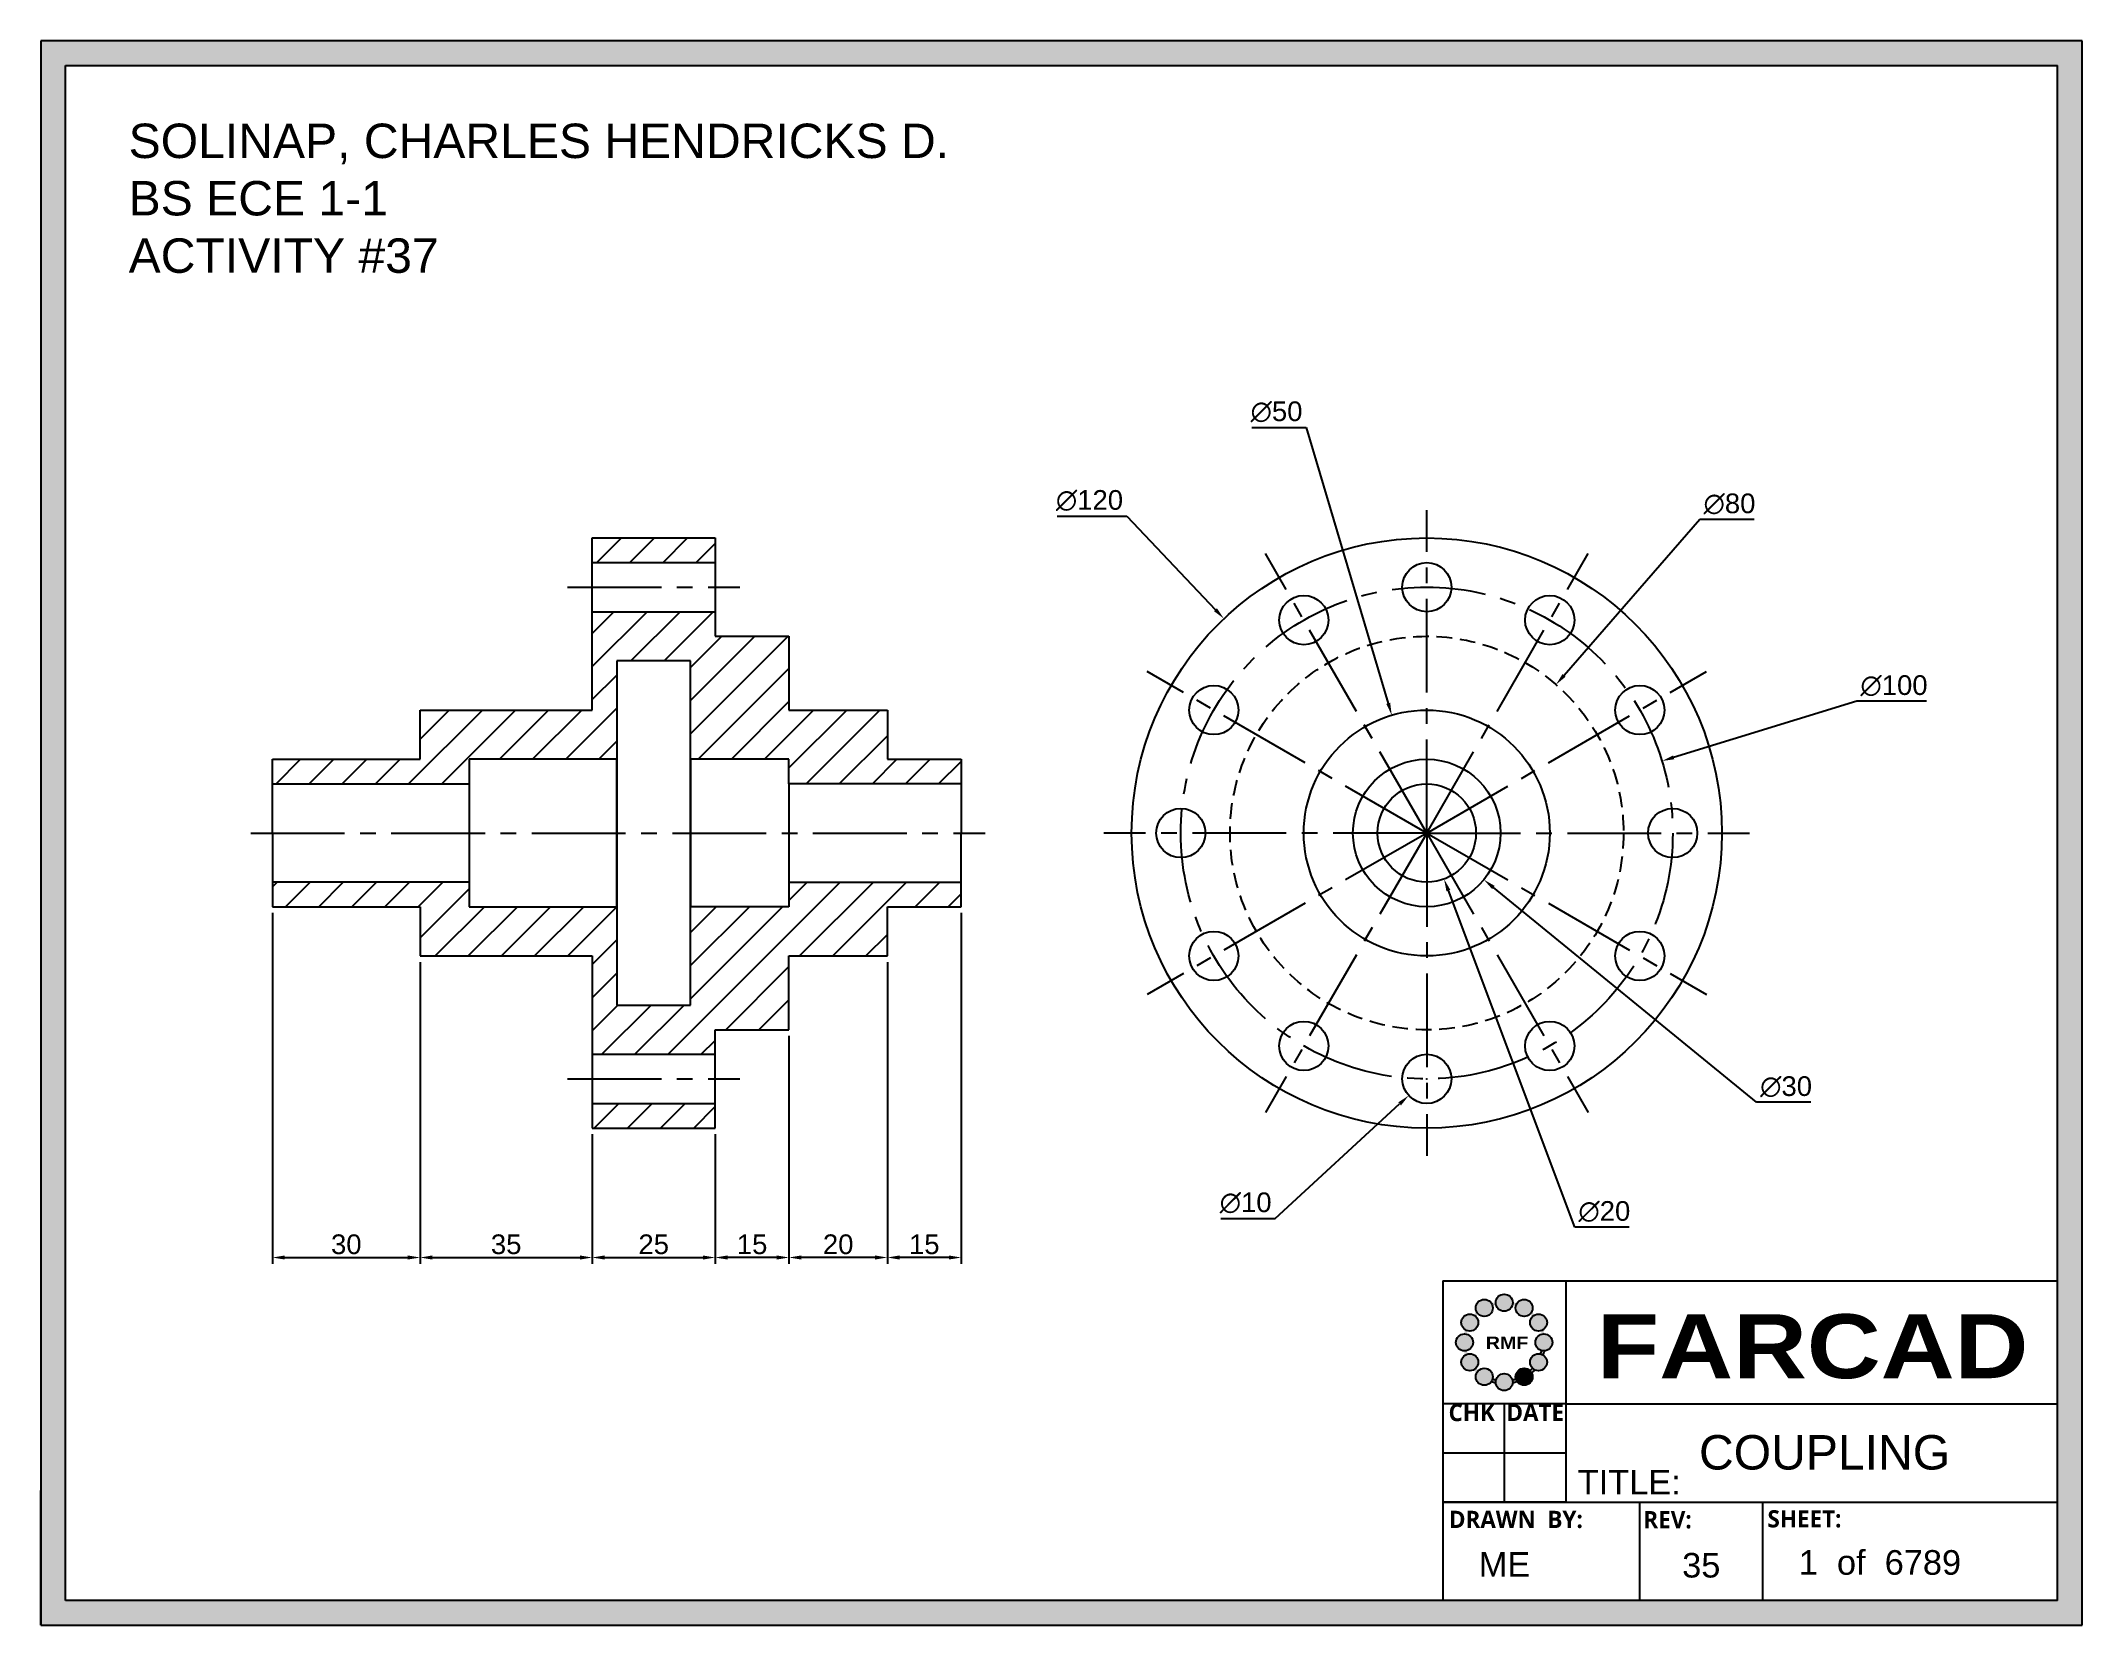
# Model space of a CAD drawing. Header units: millimetres. Extents: x 2 to 418, y 2 to 325.
import ezdxf

# ---------------------------------------------------------------- set-up
doc = ezdxf.new("R2010")
doc.units = ezdxf.units.MM
doc.linetypes.add('CENTER2', pattern=[28.575, 19.05, -3.175, 3.175, -3.175])
doc.linetypes.add('HIDDEN2', pattern=[4.7625, 3.175, -1.5875])
doc.styles.get("Standard").update_dxf_attribs({"font": 'arial.ttf'})
doc.dimstyles.new('ISO-25', dxfattribs={"dimtxt": 4, "dimasz": 2.5, "dimexe": 1.25, "dimexo": 1.25, "dimtad": 1, "dimdec": 0, "dimtxsty": 'Standard', "dimcen": 2.5, "dimclrd": 4, "dimclre": 4, "dimadec": 0, "dimazin": 0, "dimtfac": 1, "dimtdec": 0, "dimtmove": 0, "dimatfit": 3, "dimfxl": 1, "dimarcsym": 0})
doc.dimstyles.get("Standard").update_dxf_attribs({"dimtxt": 4, "dimasz": 2.5, "dimexe": 0.18, "dimexo": 0.0625, "dimgap": 1, "dimtad": 1, "dimtih": 1, "dimtoh": 1, "dimdec": 0, "dimzin": 0, "dimdsep": 46, "dimtxsty": 'Standard', "dimcen": 0.09, "dimclrd": 4, "dimclre": 4, "dimadec": 0, "dimazin": 0, "dimtfac": 1, "dimtdec": 0, "dimtofl": 0, "dimtmove": 0, "dimatfit": 3, "dimfxl": 1, "dimtolj": 1, "dimtzin": 0, "dimarcsym": 0})
pattern_1 = [(45, (-260.7016, -36.416), (-3.367596, 3.367596), [])]

# ---------------------------------------------------------------- blocks, each defined once
blk = doc.blocks.new('*U2')
blk.add_circle((0, 0), 5)
blk = doc.blocks.new('*U3')
at = {"color": 0, "linetype": 'ByBlock', "lineweight": -2, "transparency": 16777216}
blk.add_blockref('*U2', (200, 250), dxfattribs=at)
for p, rotation in [((175, 243.3), 29.99999999999999), ((225, 243.3), 330.0000000000001), ((156.7, 225), 59.99999999999999), ((243.3, 225), 300.0000000000001), ((150, 200), 90), ((250, 200), 270), ((156.7, 175), 120), ((243.3, 175), 240), ((175, 156.7), 150), ((225, 156.7), 210), ((200, 150), 180)]:
    blk.add_blockref('*U2', p, dxfattribs=dict(at, rotation=rotation))
blk = doc.blocks.new('*U4')
at = {"color": 4, "linetype": 'CENTER2'}
blk.add_line((0, -32.82), (0, 32.82), dxfattribs=at)
blk = doc.blocks.new('*U5')
at = {"color": 0, "linetype": 'ByBlock', "lineweight": -2, "transparency": 16777216}
blk.add_blockref('*U4', (200, 232.82), dxfattribs=at)
for p, rotation in [((183.59, 228.42), 29.99999999999998), ((216.41, 228.42), 329.9999999999999), ((171.58, 216.41), 59.99999999999999), ((228.42, 216.41), 299.9999999999999), ((167.18, 200), 90), ((171.58, 183.59), 120), ((183.59, 171.58), 150), ((200, 167.18), 180), ((216.41, 171.58), 210), ((228.42, 183.59), 240), ((232.82, 200), 269.9999999999999)]:
    blk.add_blockref('*U4', p, dxfattribs=dict(at, rotation=rotation))
blk = doc.blocks.new('*D6')
at = {"color": 4, "lineweight": -2, "transparency": 16777216}
for p, q in [((284.17, 113.58), (284.35, 113.58)), ((284.26, 113.49), (284.26, 113.67)), ((253.47, 85.2), (278.74, 108.5)), ((242.4, 85.2), (253.47, 85.2))]:
    blk.add_line(p, q, dxfattribs=at)
at = {"color": 4, "transparency": 16777216}
blk.add_solid([(278.46, 108.81), (279.02, 108.19), (280.58, 110.19)], dxfattribs=at)
at = {"layer": 'Defpoints', "color": 0, "transparency": 16777216}
for p in [(287.93, 116.97), (280.58, 110.19)]:
    blk.add_point(p, dxfattribs=at)
at = {"color": 0, "transparency": 16777216, "insert": (247.44, 88.36), "char_height": 4, "attachment_point": 5}
blk.add_mtext('\\A1;∅10', dxfattribs=at)
blk = doc.blocks.new('*D7')
at = {"color": 4, "lineweight": -2, "transparency": 16777216}
for p, q in [((284.17, 163.58), (284.35, 163.58)), ((284.26, 163.49), (284.26, 163.67)), ((314.33, 83.45), (288.65, 151.88)), ((325.4, 83.45), (314.33, 83.45))]:
    blk.add_line(p, q, dxfattribs=at)
at = {"color": 4, "transparency": 16777216}
blk.add_solid([(289.04, 152.03), (288.26, 151.73), (287.77, 154.22)], dxfattribs=at)
at = {"layer": 'Defpoints', "color": 0, "transparency": 16777216}
for p in [(280.74, 172.95), (287.77, 154.22)]:
    blk.add_point(p, dxfattribs=at)
at = {"color": 0, "transparency": 16777216, "insert": (320.36, 86.6), "char_height": 4, "attachment_point": 5}
blk.add_mtext('\\A1;∅20', dxfattribs=at)
blk = doc.blocks.new('*D8')
at = {"color": 4, "lineweight": -2, "transparency": 16777216}
for p, q in [((284.17, 163.58), (284.35, 163.58)), ((284.26, 163.49), (284.26, 163.67)), ((351.28, 108.83), (297.81, 152.51)), ((362.35, 108.83), (351.28, 108.83))]:
    blk.add_line(p, q, dxfattribs=at)
at = {"color": 4, "transparency": 16777216}
blk.add_solid([(298.07, 152.83), (297.54, 152.19), (295.87, 154.09)], dxfattribs=at)
at = {"layer": 'Defpoints', "color": 0, "transparency": 16777216}
for p in [(272.64, 173.07), (295.87, 154.09)]:
    blk.add_point(p, dxfattribs=at)
at = {"color": 0, "transparency": 16777216, "insert": (357.31, 111.98), "char_height": 4, "attachment_point": 5}
blk.add_mtext('\\A1;∅30', dxfattribs=at)
blk = doc.blocks.new('*D9')
at = {"color": 4, "lineweight": -2, "transparency": 16777216}
for p, q in [((371.67, 190.37), (334.45, 178.96)), ((385.84, 190.37), (371.67, 190.37)), ((284.17, 163.58), (284.35, 163.58)), ((284.26, 163.49), (284.26, 163.67))]:
    blk.add_line(p, q, dxfattribs=at)
at = {"color": 4, "transparency": 16777216}
blk.add_solid([(334.33, 179.36), (334.57, 178.57), (332.06, 178.23)], dxfattribs=at)
at = {"layer": 'Defpoints', "color": 0, "transparency": 16777216}
for p in [(332.06, 178.23), (236.45, 148.94)]:
    blk.add_point(p, dxfattribs=at)
at = {"color": 0, "transparency": 16777216, "insert": (379.25, 193.52), "char_height": 4, "attachment_point": 5}
blk.add_mtext('\\A1;∅100', dxfattribs=at)
blk = doc.blocks.new('*D10')
at = {"color": 4, "lineweight": -2, "transparency": 16777216}
for p, q in [((339.77, 227.33), (312.17, 195.63)), ((350.83, 227.33), (339.77, 227.33)), ((284.17, 163.58), (284.35, 163.58)), ((284.26, 163.49), (284.26, 163.67))]:
    blk.add_line(p, q, dxfattribs=at)
at = {"color": 4, "transparency": 16777216}
blk.add_solid([(311.85, 195.91), (312.48, 195.36), (310.52, 193.75)], dxfattribs=at)
at = {"layer": 'Defpoints', "color": 0, "transparency": 16777216}
for p in [(310.52, 193.75), (257.99, 133.42)]:
    blk.add_point(p, dxfattribs=at)
at = {"color": 0, "transparency": 16777216, "insert": (345.8, 230.48), "char_height": 4, "attachment_point": 5}
blk.add_mtext('\\A1;∅80', dxfattribs=at)
blk = doc.blocks.new('*D11')
at = {"color": 4, "lineweight": -2, "transparency": 16777216}
for p, q in [((248.69, 246.06), (259.76, 246.06)), ((259.76, 246.06), (276.43, 189.95)), ((284.17, 163.58), (284.35, 163.58)), ((284.26, 163.49), (284.26, 163.67))]:
    blk.add_line(p, q, dxfattribs=at)
at = {"color": 4, "transparency": 16777216}
blk.add_solid([(276.82, 190.06), (276.03, 189.83), (277.14, 187.55)], dxfattribs=at)
at = {"layer": 'Defpoints', "color": 0, "transparency": 16777216}
for p in [(277.14, 187.55), (291.37, 139.62)]:
    blk.add_point(p, dxfattribs=at)
at = {"color": 0, "transparency": 16777216, "insert": (253.72, 249.21), "char_height": 4, "attachment_point": 5}
blk.add_mtext('\\A1;∅50', dxfattribs=at)
blk = doc.blocks.new('*D12')
at = {"color": 4, "lineweight": -2, "transparency": 16777216}
for p, q in [((209.1, 228.02), (223.28, 228.02)), ((223.28, 228.02), (241.3, 208.98)), ((284.17, 163.58), (284.35, 163.58)), ((284.26, 163.49), (284.26, 163.67))]:
    blk.add_line(p, q, dxfattribs=at)
at = {"color": 4, "transparency": 16777216}
blk.add_solid([(241.6, 209.27), (241, 208.7), (243.02, 207.17)], dxfattribs=at)
at = {"layer": 'Defpoints', "color": 0, "transparency": 16777216}
for p in [(243.02, 207.17), (325.49, 120)]:
    blk.add_point(p, dxfattribs=at)
at = {"color": 0, "transparency": 16777216, "insert": (215.69, 231.18), "char_height": 4, "attachment_point": 5}
blk.add_mtext('\\A1;∅120', dxfattribs=at)
blk = doc.blocks.new('*D13')
at = {"color": 4, "lineweight": -2, "transparency": 16777216}
for p, q in [((114.6, 102.33), (114.6, 76.01)), ((139.6, 102.33), (139.6, 76.01)), ((117.1, 77.26), (137.1, 77.26))]:
    blk.add_line(p, q, dxfattribs=at)
at = {"color": 4, "transparency": 16777216}
for points in [[(117.1, 77.68), (117.1, 76.85), (114.6, 77.26)], [(137.1, 77.68), (137.1, 76.85), (139.6, 77.26)]]:
    blk.add_solid(points, dxfattribs=at)
at = {"layer": 'Defpoints', "color": 0, "transparency": 16777216}
for p in [(114.6, 103.58), (139.6, 103.58), (139.6, 77.26)]:
    blk.add_point(p, dxfattribs=at)
at = {"color": 0, "transparency": 16777216, "insert": (127.1, 79.93), "char_height": 4, "attachment_point": 5}
blk.add_mtext('25', dxfattribs=at)
blk = doc.blocks.new('*D14')
at = {"color": 4, "lineweight": -2, "transparency": 16777216}
for p, q in [((154.6, 122.33), (154.6, 76.01)), ((139.6, 102.33), (139.6, 76.01)), ((152.1, 77.26), (142.1, 77.26))]:
    blk.add_line(p, q, dxfattribs=at)
at = {"color": 4, "transparency": 16777216}
for points in [[(142.1, 77.68), (142.1, 76.85), (139.6, 77.26)], [(152.1, 77.68), (152.1, 76.85), (154.6, 77.26)]]:
    blk.add_solid(points, dxfattribs=at)
at = {"layer": 'Defpoints', "color": 0, "transparency": 16777216}
for p in [(154.6, 123.58), (139.6, 103.58), (139.6, 77.26)]:
    blk.add_point(p, dxfattribs=at)
at = {"color": 0, "transparency": 16777216, "insert": (147.1, 79.93), "char_height": 4, "attachment_point": 5}
blk.add_mtext('15', dxfattribs=at)
blk = doc.blocks.new('*D15')
at = {"color": 4, "lineweight": -2, "transparency": 16777216}
for p, q in [((174.6, 137.33), (174.6, 76.01)), ((154.6, 122.33), (154.6, 76.01)), ((172.1, 77.26), (157.1, 77.26))]:
    blk.add_line(p, q, dxfattribs=at)
at = {"color": 4, "transparency": 16777216}
for points in [[(157.1, 77.68), (157.1, 76.85), (154.6, 77.26)], [(172.1, 77.68), (172.1, 76.85), (174.6, 77.26)]]:
    blk.add_solid(points, dxfattribs=at)
at = {"layer": 'Defpoints', "color": 0, "transparency": 16777216}
for p in [(174.6, 138.58), (154.6, 123.58), (154.6, 77.26)]:
    blk.add_point(p, dxfattribs=at)
at = {"color": 0, "transparency": 16777216, "insert": (164.6, 79.93), "char_height": 4, "attachment_point": 5}
blk.add_mtext('20', dxfattribs=at)
blk = doc.blocks.new('*D16')
at = {"color": 4, "lineweight": -2, "transparency": 16777216}
for p, q in [((189.6, 147.33), (189.6, 76.01)), ((174.6, 137.33), (174.6, 76.01)), ((187.1, 77.26), (177.1, 77.26))]:
    blk.add_line(p, q, dxfattribs=at)
at = {"color": 4, "transparency": 16777216}
for points in [[(177.1, 77.68), (177.1, 76.85), (174.6, 77.26)], [(187.1, 77.68), (187.1, 76.85), (189.6, 77.26)]]:
    blk.add_solid(points, dxfattribs=at)
at = {"layer": 'Defpoints', "color": 0, "transparency": 16777216}
for p in [(189.6, 148.58), (174.6, 138.58), (174.6, 77.26)]:
    blk.add_point(p, dxfattribs=at)
at = {"color": 0, "transparency": 16777216, "insert": (182.1, 79.93), "char_height": 4, "attachment_point": 5}
blk.add_mtext('15', dxfattribs=at)
blk = doc.blocks.new('*D17')
at = {"color": 4, "lineweight": -2, "transparency": 16777216}
for p, q in [((79.6, 137.33), (79.6, 76.01)), ((114.6, 102.33), (114.6, 76.01)), ((82.1, 77.26), (112.1, 77.26))]:
    blk.add_line(p, q, dxfattribs=at)
at = {"color": 4, "transparency": 16777216}
for points in [[(82.1, 77.68), (82.1, 76.85), (79.6, 77.26)], [(112.1, 77.68), (112.1, 76.85), (114.6, 77.26)]]:
    blk.add_solid(points, dxfattribs=at)
at = {"layer": 'Defpoints', "color": 0, "transparency": 16777216}
for p in [(79.6, 138.58), (114.6, 103.58), (114.6, 77.26)]:
    blk.add_point(p, dxfattribs=at)
at = {"color": 0, "transparency": 16777216, "insert": (97.1, 79.93), "char_height": 4, "attachment_point": 5}
blk.add_mtext('35', dxfattribs=at)
blk = doc.blocks.new('*D18')
at = {"color": 4, "lineweight": -2, "transparency": 16777216}
for p, q in [((49.6, 147.33), (49.6, 76.01)), ((79.6, 137.33), (79.6, 76.01)), ((52.1, 77.26), (77.1, 77.26))]:
    blk.add_line(p, q, dxfattribs=at)
at = {"color": 4, "transparency": 16777216}
for points in [[(52.1, 77.68), (52.1, 76.85), (49.6, 77.26)], [(77.1, 77.68), (77.1, 76.85), (79.6, 77.26)]]:
    blk.add_solid(points, dxfattribs=at)
at = {"layer": 'Defpoints', "color": 0, "transparency": 16777216}
for p in [(49.6, 148.58), (79.6, 138.58), (79.6, 77.26)]:
    blk.add_point(p, dxfattribs=at)
at = {"color": 0, "transparency": 16777216, "insert": (64.6, 79.93), "char_height": 4, "attachment_point": 5}
blk.add_mtext('30', dxfattribs=at)
blk = doc.blocks.new('*U23')
blk.add_circle((0, 0), 1.73)
blk = doc.blocks.new('*U24')
at = {"color": 0, "linetype": 'ByBlock', "lineweight": -2, "transparency": 16777216}
blk.add_blockref('*U23', (345.97, 77.27), dxfattribs=at)
for p, rotation in [((338.98, 73.23), 59.99999999999999), ((341.93, 76.19), 29.99999999999998), ((350.01, 76.19), 330.0000000000001), ((352.96, 73.23), 299.9999999999999), ((337.9, 69.19), 90), ((354.04, 69.19), 270), ((338.98, 65.16), 120), ((352.96, 65.16), 240), ((341.93, 62.2), 150), ((345.97, 61.12), 180), ((350.01, 62.2), 210)]:
    blk.add_blockref('*U23', p, dxfattribs=dict(at, rotation=rotation))

msp = doc.modelspace()

# ---------------------------------------------------------------- hatches: boundary and pattern name
h = msp.add_hatch(color=7)
h.dxf.hatch_style = 1
h.paths.add_polyline_path([(2.5, 2.5), (417.5, 2.5), (417.5, 324.67), (2.5, 324.67)])
h.paths.add_polyline_path([(7.5, 319.67), (412.5, 319.67), (412.5, 7.5), (7.5, 7.5)], flags=16)
h.paths.add_polyline_path([(49.6, 178.58), (79.6, 178.58), (79.6, 188.58), (114.6, 188.58), (114.6, 223.58), (139.6, 223.58), (139.6, 203.58), (154.6, 203.58), (154.6, 188.58), (174.6, 188.58), (174.6, 178.58), (189.6, 178.58), (189.6, 163.58), (189.6, 148.58), (174.6, 148.58), (174.6, 138.58), (154.6, 138.58), (154.6, 123.58), (139.6, 123.58), (139.6, 103.58), (114.6, 103.58), (114.6, 138.58), (79.6, 138.58), (79.6, 148.58), (49.6, 148.58), (49.6, 163.58)], flags=0)
h.paths.add_polyline_path([(49.6, 173.58), (89.6, 173.58), (89.6, 178.58), (119.6, 178.58), (119.6, 198.58), (134.6, 198.58), (134.6, 178.58), (154.6, 178.58), (154.6, 173.58), (154.6, 153.58), (154.6, 148.58), (134.6, 148.58), (134.6, 128.58), (119.6, 128.58), (119.6, 148.58), (89.6, 148.58), (89.6, 153.58), (49.6, 153.58), (49.6, 163.58)], flags=0)
h.paths.add_polyline_path([(344.26, 163.58, -1), (224.26, 163.58, -1)], flags=0)
h.paths.add_polyline_path([(234.51, 168.58, -0.081056), (238.67, 184.13, -0.281398), (235.95, 188.58, -0.594146), (243.67, 192.78, -0.081056), (255.06, 204.17, -0.144396), (254.26, 206.89, -0.787389), (263.7, 209.17, -0.081056), (279.26, 213.33, -0.012506), (279.26, 213.58, -1), (289.26, 213.58, -0.012506), (289.25, 213.33, -0.081056), (304.81, 209.17, -0.787389), (314.26, 206.89, -0.144396), (313.45, 204.17, -0.081056), (324.84, 192.78, -0.594146), (332.56, 188.58, -0.281398), (329.84, 184.13, -0.081056), (334.01, 168.58, -0.428941), (339.26, 163.58, -0.428941), (334.01, 158.59, -0.081056), (329.84, 143.03, -0.281398), (332.56, 138.58, -0.594146), (324.84, 134.38, -0.081056), (313.45, 123, -0.144396), (314.26, 120.28, -0.787389), (304.81, 118, -0.081056), (289.25, 113.83, -0.012506), (289.26, 113.58, -1), (279.26, 113.58, -0.012506), (279.26, 113.83, -0.081056), (263.7, 118, -0.787389), (254.26, 120.28, -0.144396), (255.06, 123, -0.081056), (243.67, 134.38, -0.594146), (235.95, 138.58, -0.281398), (238.67, 143.03, -0.081056), (234.51, 158.59, -0.428941), (229.26, 163.58, -0.428941)], flags=0)
h.paths.add_polyline_path([(324.26, 163.58, -1), (244.26, 163.58, -1)], flags=0)
h.paths.add_polyline_path([(309.26, 163.58, -1), (259.26, 163.58, -1)], flags=0)
h.paths.add_polyline_path([(299.26, 163.58, -1), (269.26, 163.58, -1)], flags=0)
h.paths.add_polyline_path([(294.26, 163.58, -1), (274.26, 163.58, -1)], flags=0)
h = msp.add_hatch()
h.set_pattern_fill('ANSI31', color=256, scale=1.5)
h.set_pattern_definition(pattern_1)
h.paths.add_polyline_path([(114.6, 223.58), (114.6, 218.58), (139.6, 218.58), (139.6, 223.58)])
h.paths.add_polyline_path([(174.6, 138.58), (174.6, 148.58), (189.6, 148.58), (189.6, 153.58), (154.6, 153.58), (154.6, 148.58), (134.6, 148.58), (134.6, 128.58), (119.6, 128.58), (119.6, 148.58), (89.6, 148.58), (89.6, 153.58), (49.6, 153.58), (49.6, 148.58), (79.6, 148.58), (79.6, 138.58), (114.6, 138.58), (114.6, 118.58), (139.6, 118.58), (139.6, 123.58), (154.6, 123.58), (154.6, 138.58)])
h.paths.add_polyline_path([(139.6, 103.58), (139.6, 108.58), (114.6, 108.58), (114.6, 103.58)])
h = msp.add_hatch()
h.set_pattern_fill('ANSI31', color=256, scale=1.5)
h.set_pattern_definition(pattern_1)
h.paths.add_polyline_path([(134.6, 178.58), (154.6, 178.58), (154.6, 173.58), (189.6, 173.58), (189.6, 178.58), (174.6, 178.58), (174.6, 188.58), (154.6, 188.58), (154.6, 203.58), (139.6, 203.58), (139.6, 208.58), (114.6, 208.58), (114.6, 188.58), (79.6, 188.58), (79.6, 178.58), (49.6, 178.58), (49.6, 173.58), (89.6, 173.58), (89.6, 178.58), (119.6, 178.58), (119.6, 198.58), (134.6, 198.58)])
h = msp.add_hatch(color=256)
h.dxf.hatch_style = 1
h.paths.add_polyline_path([(294.23, 66.99, 1), (297.69, 66.99, 1)])
h.paths.add_polyline_path([(291.28, 64.04, 1), (294.74, 64.04, 1)])
h.paths.add_polyline_path([(293.66, 60, 1), (290.2, 60, 1)])
h.paths.add_polyline_path([(294.74, 55.96, 1), (291.28, 55.96, 1)])
h.paths.add_polyline_path([(294.23, 53.01, 1), (297.69, 53.01, 1)], flags=16)
h.paths.add_polyline_path([(298.27, 51.93, 1), (301.73, 51.93, 1)], flags=0)
h.paths.add_polyline_path([(302.31, 53.01, 1), (305.77, 53.01, 1)], flags=17)
h.paths.add_polyline_path([(308.72, 55.96, 1), (305.26, 55.96, 1)], flags=16)
h.paths.add_polyline_path([(309.8, 60, 1), (306.34, 60, 1)])
h.paths.add_polyline_path([(308.72, 64.04, 1), (305.26, 64.04, 1)])
h.paths.add_polyline_path([(305.77, 66.99, 1), (302.31, 66.99, 1)])
h.paths.add_polyline_path([(298.27, 68.07, 1), (301.73, 68.07, 1)])
h.paths.add_polyline_path([(298.27, 68.07, -0.015636), (298.27, 68.18, 0.026912), (297.4, 67.95, -0.084399), (297.64, 67.42, -0.023112), (298.33, 67.6, -0.068672)])
h.paths.add_polyline_path([(294.41, 66.22, 0.026912), (293.78, 65.59, -0.084399), (294.25, 65.24, -0.023112), (294.76, 65.75, -0.084399)])
h.paths.add_polyline_path([(292.05, 62.6, 0.026912), (291.82, 61.73, -0.084399), (292.4, 61.67, -0.023112), (292.58, 62.36, -0.084399)])
h.paths.add_polyline_path([(292.4, 58.33, -0.084399), (291.82, 58.27, 0.026912), (292.05, 57.4, -0.084399), (292.58, 57.64, -0.023112)])
h.paths.add_polyline_path([(294.76, 54.25, -0.023112), (294.25, 54.76, -0.084399), (293.78, 54.41, 0.026912), (294.41, 53.78, -0.084399)])
h.paths.add_polyline_path([(301.73, 51.93, -0.969209), (298.27, 51.82, -0.026912), (297.4, 52.05, -0.742778), (294.23, 53.01, -1), (297.69, 53.01, -0.062416), (297.64, 52.58, 0.023112), (298.33, 52.4, -0.871481)])
h.paths.add_polyline_path([(302.36, 52.58, -0.023112), (301.67, 52.4, -0.068672), (301.73, 51.93, -0.015636), (301.73, 51.82, 0.026912), (302.6, 52.05, -0.084399)])
h.paths.add_polyline_path([(306.22, 54.41, -0.026912), (305.59, 53.78, -0.115778), (305.77, 53.01, -1), (302.31, 53.01, -0.663683), (305.24, 54.25, 0.023112), (305.75, 54.76, -0.195676), (305.26, 55.96, -1), (308.72, 55.96, -0.556688)])
h.paths.add_polyline_path([(294.23, 53.01, 0.742778), (297.4, 52.05, 0.147593), (297.69, 53.01, 1)], flags=17)
h.paths.add_polyline_path([(305.26, 55.96, 0.195676), (305.75, 54.76, 0.672694), (308.72, 55.96, 1)], flags=17)
h.paths.add_polyline_path([(307.42, 62.36, -0.023112), (307.6, 61.67, -0.084399), (308.18, 61.73, 0.026912), (307.95, 62.6, -0.084399)])
h.paths.add_polyline_path([(305.59, 66.22, -0.084399), (305.24, 65.75, -0.023112), (305.75, 65.24, -0.084399), (306.22, 65.59, 0.026912)])
h.paths.add_polyline_path([(301.73, 68.18, -0.015636), (301.73, 68.07, -0.068672), (301.67, 67.6, -0.023112), (302.36, 67.42, -0.084399), (302.6, 67.95, 0.026912)])
h.paths.add_polyline_path([(308.18, 58.27, -0.084399), (307.6, 58.33, -0.023112), (307.42, 57.64, -0.084399), (307.95, 57.4, 0.026912)])
h = msp.add_hatch(color=256)
h.dxf.hatch_style = 1
h.paths.add_polyline_path([(302.31, 53.01, 1), (305.77, 53.01, 1)])

# ---------------------------------------------------------------- linework, layer by layer
at = {"color": 18}
for p, q in [((2.5, 324.67), (2.5, 2.5)), ((417.5, 324.67), (2.5, 324.67)), ((7.5, 319.67), (412.5, 319.67)), ((7.5, 7.5), (7.5, 319.67))]:
    msp.add_line(p, q, dxfattribs=at)
at = {"color": 7}
for p, q in [((417.5, 2.5), (417.5, 324.67)), ((412.5, 7.5), (412.5, 319.67)), ((412.5, 7.5), (7.5, 7.5)), ((2.5, 2.5), (417.5, 2.5))]:
    msp.add_line(p, q, dxfattribs=at)
for p, q in [((114.6, 188.58), (114.6, 223.58)), ((114.6, 223.58), (139.6, 223.58)), ((139.6, 223.58), (139.6, 203.58)), ((114.6, 218.58), (139.6, 218.58)), ((114.6, 208.58), (139.6, 208.58)), ((139.6, 203.58), (154.6, 203.58)), ((154.6, 203.58), (154.6, 188.58)), ((134.6, 198.58), (119.6, 198.58)), ((119.6, 198.58), (119.6, 128.58)), ((134.6, 178.58), (134.6, 198.58)), ((134.6, 128.58), (134.6, 198.58)), ((79.6, 178.58), (79.6, 188.58)), ((79.6, 188.58), (114.6, 188.58)), ((154.6, 188.58), (174.6, 188.58)), ((174.6, 188.58), (174.6, 178.58)), ((49.6, 163.58), (49.6, 178.58)), ((49.6, 178.58), (79.6, 178.58)), ((89.6, 178.58), (89.6, 148.58)), ((119.6, 178.58), (89.6, 178.58)), ((119.6, 148.58), (119.6, 178.58)), ((154.6, 178.58), (134.6, 178.58)), ((134.6, 178.58), (134.6, 148.58)), ((154.6, 173.58), (154.6, 178.58)), ((174.6, 178.58), (189.6, 178.58)), ((189.6, 178.58), (189.6, 163.58)), ((49.6, 163.58), (49.6, 173.58)), ((49.6, 173.58), (89.6, 173.58)), ((89.6, 173.58), (89.6, 153.58)), ((189.6, 173.58), (154.6, 173.58)), ((154.6, 173.58), (154.6, 153.58)), ((49.6, 163.58), (49.6, 153.58)), ((49.6, 163.58), (49.6, 148.58)), ((189.6, 148.58), (189.6, 163.58)), ((89.6, 153.58), (49.6, 153.58)), ((154.6, 153.58), (189.6, 153.58)), ((154.6, 153.58), (154.6, 148.58)), ((49.6, 148.58), (79.6, 148.58)), ((79.6, 148.58), (79.6, 138.58)), ((89.6, 148.58), (119.6, 148.58)), ((154.6, 148.58), (134.6, 148.58)), ((174.6, 138.58), (174.6, 148.58)), ((174.6, 148.58), (189.6, 148.58)), ((79.6, 138.58), (114.6, 138.58)), ((114.6, 138.58), (114.6, 103.58)), ((154.6, 123.58), (154.6, 138.58)), ((154.6, 138.58), (174.6, 138.58)), ((119.6, 128.58), (134.6, 128.58)), ((139.6, 103.58), (139.6, 123.58)), ((139.6, 123.58), (154.6, 123.58)), ((114.6, 118.58), (139.6, 118.58)), ((114.6, 108.58), (139.6, 108.58)), ((114.6, 103.58), (139.6, 103.58)), ((287.5, 72.5), (412.5, 72.5)), ((287.5, 72.5), (287.5, 7.5)), ((287.5, 72.5), (337.5, 72.5)), ((287.5, 72.5), (312.5, 72.5)), ((312.5, 72.5), (312.5, 47.5)), ((312.5, 47.5), (287.5, 47.5)), ((300, 47.5), (300, 27.5)), ((312.5, 47.5), (412.5, 47.5)), ((312.5, 47.5), (312.5, 27.5)), ((312.5, 37.5), (287.5, 37.5)), ((2.5, 2.5), (2.5, 29.88)), ((312.5, 27.5), (287.5, 27.5)), ((287.5, 27.5), (412.5, 27.5)), ((287.5, 27.5), (327.5, 27.5)), ((327.5, 27.5), (327.5, 7.5)), ((327.5, 27.5), (352.5, 27.5)), ((352.5, 27.5), (352.5, 7.5))]:
    msp.add_line(p, q)
at = {"color": 4, "linetype": 'CENTER2'}
for p, q in [((109.6, 213.58), (144.6, 213.58)), ((45.18, 163.58), (194.45, 163.58)), ((109.6, 113.58), (144.6, 113.58))]:
    msp.add_line(p, q, dxfattribs=at)
at = {"linetype": 'ByBlock'}
for radius in [60, 25, 15, 10]:
    msp.add_circle((284.26, 163.58), radius, dxfattribs=at)
at = {"linetype": 'CENTER2'}
msp.add_circle((284.26, 163.58), 50, dxfattribs=at)
at = {"linetype": 'HIDDEN2'}
msp.add_circle((284.26, 163.58), 40, dxfattribs=at)
for radius, start, end in [(7.78, 342.352, 347.648), (7.78, 342.352, 347.648), (7.78, 342.352, 347.648), (7.78, 342.352, 347.648), (7.78, 342.352, 347.648), (8.36, 341.9169, 348.0831), (7.78, 312.352, 317.648), (7.78, 312.352, 317.648), (7.78, 312.352, 317.648), (7.78, 312.352, 317.648), (7.78, 312.352, 317.648), (8.36, 311.9169, 318.0831), (8.36, 251.9169, 258.0831), (7.78, 252.352, 257.648), (7.78, 252.352, 257.648), (7.78, 252.352, 257.648), (7.78, 252.352, 257.648), (7.78, 252.352, 257.648), (7.78, 282.352, 287.648), (7.78, 282.352, 287.648), (7.78, 282.352, 287.648), (7.78, 282.352, 287.648), (7.78, 282.352, 287.648), (8.36, 281.9169, 288.0831)]:
    msp.add_arc((300, 60), radius, start, end)

# ---------------------------------------------------------------- block references
for name, p in [('*U5', (84.26, -36.42)), ('*U3', (84.26, -36.42)), ('*U24', (-45.97, -9.19))]:
    msp.add_blockref(name, p)

# ---------------------------------------------------------------- texts
at = {"attachment_point": 1}
for s, width, insert, char_height in [('SOLINAP, CHARLES HENDRICKS D.\\PBS ECE 1-1\\PACTIVITY #37', 202.727, (20.35, 307.83), 7), ('\\pxql;{\\fArial Black|b0|i0|c0|p34;FARCAD}', 97.8536, (318.82, 65.72), 13), ('{\\fArial Black|b0|i0|c0|p34;RMF}', 11.5101, (296.25, 61.19), 2.5), ('{\\f@Microsoft JhengHei|b1|i0|c0|p34;CHK}', 12.5, (288.68, 47.5), 3.5), ('{\\f@Microsoft JhengHei|b1|i0|c0|p34;DATE}', 12.5, (300.45, 47.5), 3.5), ('COUPLING', 70.6217, (339.6, 41.15), 7), ('TITLE:', 13.1808, (314.94, 34.08), 5), ('{\\f@Microsoft JhengHei|b1|i0|c0|p34;DRAWN  BY:}', 32.6407, (288.77, 25.76), 3.5), ('{\\f@Microsoft JhengHei|b1|i0|c0|p34;REV:}', 32.6407, (328.3, 25.7), 3.5), ('{\\f@Microsoft JhengHei|b1|i0|c0|p34;SHEET:}', 32.6407, (353.52, 25.88), 3.5), ('ME', 23.7307, (294.83, 17.35), 5), ('35', 23.7307, (336.18, 17.19), 5), ('1  of  6789', 33.7746, (359.88, 17.76), 5)]:
    msp.add_mtext_dynamic_manual_height_columns(s, width=width, gutter_width=12.5, heights=[0], dxfattribs=dict(at, insert=insert, char_height=char_height))

# ---------------------------------------------------------------- dimensions: what is measured, and where the dimension line sits
for p1, p2, picture, middle in [((291.37, 139.62), (277.14, 187.55), '*D11', (253.72, 246.06)), ((325.49, 120), (243.02, 207.17), '*D12', (215.69, 228.02)), ((257.99, 133.42), (310.52, 193.75), '*D10', (345.8, 227.33)), ((236.45, 148.94), (332.06, 178.23), '*D9', (379.25, 190.37)), ((272.64, 173.07), (295.87, 154.09), '*D8', (357.31, 108.83)), ((280.74, 172.95), (287.77, 154.22), '*D7', (320.36, 83.45)), ((287.93, 116.97), (280.58, 110.19), '*D6', (247.44, 85.2))]:
    dim = msp.add_diameter_dim_2p(p1=p1, p2=p2, dimstyle='Standard')
    dim.commit()
    dim.dimension.update_dxf_attribs({"geometry": picture, "text_midpoint": middle, "dimtype": 163})
for base, p1, p2, picture, middle in [((79.6, 77.26), (49.6, 148.58), (79.6, 138.58), '*D18', (64.6, 79.93)), ((174.6, 77.26), (189.6, 148.58), (174.6, 138.58), '*D16', (182.1, 79.93)), ((114.6, 77.26), (79.6, 138.58), (114.6, 103.58), '*D17', (97.1, 79.93)), ((154.6, 77.26), (174.6, 138.58), (154.6, 123.58), '*D15', (164.6, 79.93)), ((139.6, 77.26), (154.6, 123.58), (139.6, 103.58), '*D14', (147.1, 79.93)), ((139.6, 77.26), (114.6, 103.58), (139.6, 103.58), '*D13', (127.1, 79.93))]:
    dim = msp.add_linear_dim(base=base, p1=p1, p2=p2, dimstyle='ISO-25')
    dim.commit()
    dim.dimension.update_dxf_attribs({"geometry": picture, "text_midpoint": middle})

doc.saveas('drawing.dxf')
